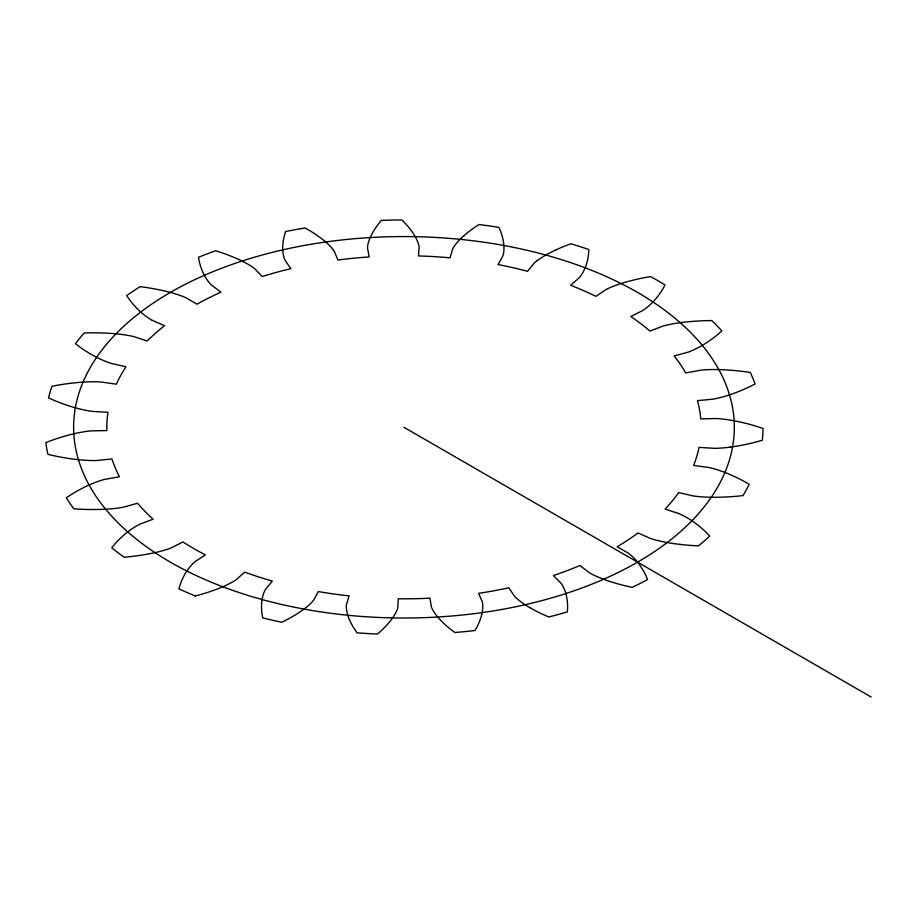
<?xml version="1.0" encoding="UTF-8"?>
<svg xmlns="http://www.w3.org/2000/svg" width="917" height="917" viewBox="0 0 917 917"><rect width="100%" height="100%" fill="white"/><g stroke="black" fill="none" stroke-linecap="round" stroke-linejoin="round"><path stroke-width="1.38" d="M464.013 235.646L467.131 233.021A149.551 86.347 0 0 1 479.006 224.55A359.086 207.311 0 0 1 498.859 227.347A149.551 86.347 0 0 1 502.654 238.019L503.341 241.171A117.628 67.904 0 0 1 503.972 246.845L503.949 249.493A89.236 51.524 0 0 1 503.662 252.519L503.467 253.642A43.237 24.965 0 0 1 502.78 256.107L498.046 264.577A297.119 171.536 0 0 1 527.55 271.294L534.107 263.248A43.237 24.965 0 0 1 536.514 261.173M536.514 261.173L537.706 260.268A89.236 51.524 0 0 1 541.076 257.941L544.194 256.003A117.628 67.904 0 0 1 551.346 252.106L555.576 250.066M730.31 447.106L725.817 447.645A89.236 51.524 0 0 1 720.624 448.092L718.676 448.207A43.237 24.965 0 0 1 714.354 448.321L699.029 447.37A297.119 171.536 0 0 1 693.642 465.412L708.623 467.487A43.237 24.965 0 0 1 712.635 468.427L714.412 468.919A89.236 51.524 0 0 1 719.031 470.341L722.963 471.716A117.628 67.904 0 0 1 731.021 474.972L735.342 476.932A149.551 86.347 0 0 1 749.178 484.359A359.086 207.311 0 0 1 742.988 495.604A149.551 86.347 0 0 1 724.281 497.06L718.779 497.243A117.628 67.904 0 0 1 708.944 497.209L704.371 497.025A89.236 51.524 0 0 1 699.167 496.647L697.218 496.452A43.237 24.965 0 0 1 693.011 495.891L678.706 492.589A297.119 171.536 0 0 1 665.089 509.13L678.546 513.451M70.151 383.352L75.561 382.744A117.628 67.904 0 0 1 85.304 381.988L89.889 381.827A89.236 51.524 0 0 1 95.127 381.781L97.099 381.816A43.237 24.965 0 0 1 101.409 382.045L116.356 384.2A297.119 171.536 0 0 1 125.95 366.743L111.599 363.522A43.237 24.965 0 0 1 107.851 362.272L106.2 361.642A89.236 51.524 0 0 1 101.959 359.865L98.394 358.203A117.628 67.904 0 0 1 91.173 354.34L87.356 352.048A149.551 86.347 0 0 1 75.412 343.611A359.086 207.311 0 0 1 84.192 332.963A149.551 86.347 0 0 1 103.059 332.986L108.55 333.238A117.628 67.904 0 0 1 118.293 334.04L122.775 334.59A89.236 51.524 0 0 1 127.853 335.37L129.733 335.714A43.237 24.965 0 0 1 133.767 336.596L147.167 340.998A297.119 171.536 0 0 1 164.556 325.684L152.337 320.388M679.795 544.377L674.419 543.678M243.796 261.93L247.131 263.741A89.236 51.524 0 0 1 250.765 265.93L252.06 266.778A43.237 24.965 0 0 1 254.72 268.75L262.205 276.521A297.119 171.536 0 0 1 290.849 268.658L285.13 260.405A43.237 24.965 0 0 1 284.155 257.975L283.823 256.852A89.236 51.524 0 0 1 283.17 253.849L282.849 251.201A117.628 67.904 0 0 1 282.803 245.527L283.101 242.352A149.551 86.347 0 0 1 285.623 231.554M530.29 607.868L534.267 610.08A149.551 86.347 0 0 0 548.882 616.969A359.086 207.311 0 0 0 567.336 611.903A149.551 86.347 0 0 0 567.291 601.002L566.844 597.838A117.628 67.904 0 0 0 565.468 592.21L564.517 589.62A89.236 51.524 0 0 0 563.164 586.697L562.58 585.608A43.237 24.965 0 0 0 561.032 583.281L553.421 575.544A297.119 171.536 0 0 0 579.934 565.502L589.195 572.609A43.237 24.965 0 0 0 592.29 574.363L593.769 575.108A89.236 51.524 0 0 0 597.884 576.988L601.621 578.524A117.628 67.904 0 0 0 610 581.493L614.848 582.994A149.551 86.347 0 0 0 632.145 587.361A359.086 207.311 0 0 0 647.54 579.613A149.551 86.347 0 0 0 642.404 569.125L640.502 566.133A117.628 67.904 0 0 0 636.547 560.94L634.415 558.591A89.236 51.524 0 0 0 631.756 555.989L630.678 555.037A43.237 24.965 0 0 0 628.111 553.02L617.152 546.761A297.119 171.536 0 0 0 638.003 532.972L650.233 538.371A43.237 24.965 0 0 0 654.027 539.574L655.804 540.056A89.236 51.524 0 0 0 660.641 541.225L664.963 542.119A117.628 67.904 0 0 0 674.419 543.678M403.95 427.288L871.15 697.023M334.338 251.384L337.915 260.038A297.119 171.536 0 0 1 369.161 256.932L367.522 248.083A43.237 24.965 0 0 1 367.717 245.584L367.923 244.461A89.236 51.524 0 0 1 368.703 241.458L369.62 238.867A117.628 67.904 0 0 1 372.233 233.399L373.998 230.385A149.551 86.347 0 0 1 381.483 220.378M349.388 619.479L350.798 622.563A149.551 86.347 0 0 0 357.08 632.833A359.086 207.311 0 0 0 377.403 634.037A149.551 86.347 0 0 0 387.169 624.718L389.645 621.875A117.628 67.904 0 0 0 393.531 616.66L395.044 614.161A89.236 51.524 0 0 0 396.522 611.249L397.004 610.149A43.237 24.965 0 0 0 397.783 607.696L398.23 598.801A297.119 171.536 0 0 0 429.924 598.171L431.437 607.031A43.237 24.965 0 0 0 432.515 609.45L433.111 610.527A89.236 51.524 0 0 0 434.922 613.37L436.744 615.8A117.628 67.904 0 0 0 441.226 620.855L444.023 623.594A149.551 86.347 0 0 0 454.866 632.512A359.086 207.311 0 0 0 475.006 630.506A149.551 86.347 0 0 0 480.05 620.007L481.116 616.889A117.628 67.904 0 0 0 482.411 611.261L482.697 608.613A89.236 51.524 0 0 0 482.766 605.587L482.709 604.452A43.237 24.965 0 0 0 482.319 601.965L478.594 593.333A297.119 171.536 0 0 0 508.82 587.786L514.414 596.084A43.237 24.965 0 0 0 516.569 598.239L517.658 599.191A89.236 51.524 0 0 0 520.73 601.644L523.618 603.707A117.628 67.904 0 0 0 530.301 607.868M195.206 595.97A359.086 207.311 0 0 1 178.93 588.852A149.551 86.347 0 0 1 182.815 578.191L184.363 575.131A117.628 67.904 0 0 1 187.698 569.789L189.544 567.371A89.236 51.524 0 0 1 191.894 564.666L192.857 563.668A43.237 24.965 0 0 1 195.183 561.559L205.362 554.888A297.119 171.536 0 0 1 182.941 541.947L171.376 547.816A43.237 24.965 0 0 1 167.731 549.157L166.011 549.719A89.236 51.524 0 0 1 161.323 551.083L157.128 552.137A117.628 67.904 0 0 1 147.878 554.063L142.594 554.968A149.551 86.347 0 0 1 124.116 557.215A359.086 207.311 0 0 1 111.782 547.804A149.551 86.347 0 0 1 120.505 538.141L123.417 535.448A117.628 67.904 0 0 1 129.125 530.828L132.037 528.777A89.236 51.524 0 0 1 135.567 526.53L136.954 525.728A43.237 24.965 0 0 1 140.175 524.065L153.105 519.228A297.119 171.536 0 0 1 137.561 503.261L123.68 507.124A43.237 24.965 0 0 1 119.542 507.846L117.628 508.121A89.236 51.524 0 0 1 112.482 508.694L107.931 509.061A117.628 67.904 0 0 1 98.13 509.474L92.617 509.52A149.551 86.347 0 0 1 73.784 508.809A359.086 207.311 0 0 1 66.288 497.828A149.551 86.347 0 0 1 79.206 489.884L83.275 487.741A117.628 67.904 0 0 1 90.932 484.176L94.692 482.651A89.236 51.524 0 0 1 99.139 481.047L100.847 480.485A43.237 24.965 0 0 1 104.733 479.385L119.439 476.737A297.119 171.536 0 0 1 111.931 458.947L96.766 460.506A43.237 24.965 0 0 1 92.445 460.552L90.474 460.517A89.236 51.524 0 0 1 85.247 460.277L80.696 459.921A117.628 67.904 0 0 1 71.067 458.787L65.737 457.973A149.551 86.347 0 0 1 47.936 454.351A359.086 207.311 0 0 1 45.85 442.613A149.551 86.347 0 0 1 62.001 436.973L66.918 435.552A117.628 67.904 0 0 1 75.951 433.305L80.283 432.434A89.236 51.524 0 0 1 85.315 431.575L87.23 431.299A43.237 24.965 0 0 1 91.482 430.852L106.888 430.589A297.119 171.536 0 0 1 107.965 412.295L92.64 411.424A43.237 24.965 0 0 1 88.445 410.805L86.565 410.461A89.236 51.524 0 0 1 81.647 409.406L77.429 408.363A117.628 67.904 0 0 1 68.683 405.772L63.938 404.156A149.551 86.347 0 0 1 48.486 397.898A359.086 207.311 0 0 1 51.971 386.275A149.551 86.347 0 0 1 70.151 383.352M285.634 231.554A359.086 207.311 0 0 1 305.097 227.989A149.551 86.347 0 0 1 317.947 235.967L321.374 238.454A117.628 67.904 0 0 1 327.014 243.108L329.375 245.378A89.236 51.524 0 0 1 331.851 248.049L332.711 249.069A43.237 24.965 0 0 1 334.338 251.384M381.495 220.378A359.086 207.311 0 0 1 401.898 219.977A149.551 86.347 0 0 1 410.552 229.663L412.684 232.597A117.628 67.904 0 0 1 415.94 237.95L417.155 240.506A89.236 51.524 0 0 1 418.29 243.464L418.633 244.587A43.237 24.965 0 0 1 419.126 247.063L418.519 255.958A297.119 171.536 0 0 1 450.064 257.826L452.62 249.057A43.237 24.965 0 0 1 453.972 246.684L454.694 245.63A89.236 51.524 0 0 1 456.849 242.867L458.947 240.506A117.628 67.904 0 0 1 464.025 235.646M152.233 320.342A43.237 24.965 0 0 1 149.219 318.554L147.924 317.695A89.236 51.524 0 0 1 144.668 315.322L142.009 313.167A117.628 67.904 0 0 1 136.862 308.33L134.249 305.521A149.551 86.347 0 0 1 126.695 295.538A359.086 207.311 0 0 1 140.129 286.654A149.551 86.347 0 0 1 158.286 289.612L163.455 290.712A117.628 67.904 0 0 1 172.465 293.004L176.523 294.231A89.236 51.524 0 0 1 181.039 295.767L182.689 296.386A43.237 24.965 0 0 1 186.174 297.876L197.006 304.192A297.119 171.536 0 0 1 220.917 292.168L211.552 285.095A43.237 24.965 0 0 1 209.477 282.906L208.629 281.886A89.236 51.524 0 0 1 206.6 279.089L205.053 276.59A117.628 67.904 0 0 1 202.359 271.134L201.155 268.028A149.551 86.347 0 0 1 198.542 257.241A359.086 207.311 0 0 1 215.633 250.777A149.551 86.347 0 0 1 231.737 256.462L236.196 258.319A117.628 67.904 0 0 1 243.796 261.918M555.576 250.066A149.551 86.347 0 0 1 570.97 243.762A359.086 207.311 0 0 1 588.771 249.539A149.551 86.347 0 0 1 587.442 260.417L586.628 263.557A117.628 67.904 0 0 1 584.587 269.117L583.327 271.661A89.236 51.524 0 0 1 581.63 274.527L580.919 275.581A43.237 24.965 0 0 1 579.108 277.851L570.592 285.267A297.119 171.536 0 0 1 595.867 296.329L605.942 289.6A43.237 24.965 0 0 1 609.232 287.984L610.802 287.296A89.236 51.524 0 0 1 615.124 285.577L619.032 284.201A117.628 67.904 0 0 1 627.744 281.565L632.764 280.258A149.551 86.347 0 0 1 650.543 276.579A359.086 207.311 0 0 1 664.985 284.923A149.551 86.347 0 0 1 658.624 295.182L656.366 298.082A117.628 67.904 0 0 1 651.804 303.114L649.408 305.372A89.236 51.524 0 0 1 646.428 307.871L645.247 308.777A43.237 24.965 0 0 1 642.45 310.68L630.781 316.491A297.119 171.536 0 0 1 649.947 331.083L662.785 326.165A43.237 24.965 0 0 1 666.716 325.122L668.55 324.71A89.236 51.524 0 0 1 673.514 323.724L677.927 323.002A117.628 67.904 0 0 1 687.544 321.833L692.988 321.351A149.551 86.347 0 0 1 711.821 320.572A359.086 207.311 0 0 1 721.828 330.865A149.551 86.347 0 0 1 710.904 339.748L707.385 342.19A117.628 67.904 0 0 1 700.645 346.328L697.275 348.128A89.236 51.524 0 0 1 693.252 350.065L691.682 350.752A43.237 24.965 0 0 1 688.094 352.151L674.144 355.934A297.119 171.536 0 0 1 685.778 372.967L700.45 370.239A43.237 24.965 0 0 1 704.714 369.838L706.675 369.723A89.236 51.524 0 0 1 711.913 369.562L716.498 369.551A117.628 67.904 0 0 1 726.31 369.918L731.777 370.296A149.551 86.347 0 0 1 750.278 372.485A359.086 207.311 0 0 1 755.104 383.948A149.551 86.347 0 0 1 740.432 390.814L735.893 392.614A117.628 67.904 0 0 1 727.479 395.548L723.387 396.752A89.236 51.524 0 0 1 718.607 397.989L716.773 398.414A43.237 24.965 0 0 1 712.669 399.193L697.47 400.66A297.119 171.536 0 0 1 700.714 418.874L716.108 418.53A43.237 24.965 0 0 1 720.407 418.817L722.344 419.012A89.236 51.524 0 0 1 727.468 419.665L731.892 420.376A117.628 67.904 0 0 1 741.165 422.256L746.255 423.471A149.551 86.347 0 0 1 763.036 428.468A359.086 207.311 0 0 1 762.336 440.252A149.551 86.347 0 0 1 745.005 444.573L739.79 445.605A117.628 67.904 0 0 1 730.31 447.118M678.546 513.451A43.237 24.965 0 0 1 681.961 514.987L683.44 515.732A89.236 51.524 0 0 1 687.234 517.83L690.375 519.756A117.628 67.904 0 0 1 696.611 524.146L699.854 526.713A149.551 86.347 0 0 1 709.701 536.009A359.086 207.311 0 0 1 698.49 545.879A149.551 86.347 0 0 1 679.795 544.366M349.388 619.479A117.628 67.904 0 0 1 347.428 613.92L346.821 611.295A89.236 51.524 0 0 1 346.397 608.269L346.317 607.134A43.237 24.965 0 0 1 346.42 604.647L349.113 595.878A297.119 171.536 0 0 1 318.302 591.545L313.706 600.039A43.237 24.965 0 0 1 311.803 602.286L310.84 603.271A89.236 51.524 0 0 1 308.055 605.839L305.418 608.005A117.628 67.904 0 0 1 299.24 612.43L295.549 614.78A149.551 86.347 0 0 1 281.783 622.242A359.086 207.311 0 0 1 262.778 617.909A149.551 86.347 0 0 1 261.528 607.031L261.597 603.856A117.628 67.904 0 0 1 262.308 598.193L262.95 595.569A89.236 51.524 0 0 1 263.958 592.6L264.417 591.488A43.237 24.965 0 0 1 265.678 589.104L272.36 581.091A297.119 171.536 0 0 1 244.713 572.116L236.322 579.578A43.237 24.965 0 0 1 233.445 581.435L232.047 582.238A89.236 51.524 0 0 1 228.173 584.278L224.619 585.963A117.628 67.904 0 0 1 216.607 589.253L211.953 590.949A149.551 86.347 0 0 1 195.206 595.981M238.775 592.462A330.361 190.736 0 0 0 734.311 427.288A330.361 190.736 0 0 0 238.775 262.113A330.361 190.736 0 0 0 238.775 592.462"/></g></svg>
